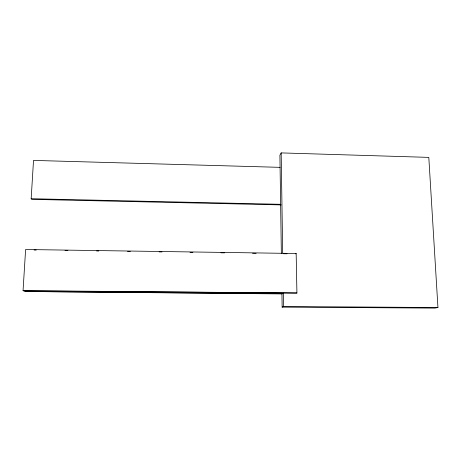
<?xml version="1.0" encoding="UTF-8"?>
<svg xmlns="http://www.w3.org/2000/svg" width="461" height="461" viewBox="0 0 461 461"><rect width="100%" height="100%" fill="white"/><g stroke="black" fill="none" stroke-linecap="round" stroke-linejoin="round"><path stroke-width="0.69" d="M23.05 290.666L25.614 249.505L296.164 253.498L296.924 293.023L23.655 290.943L23.05 290.666L296.924 293.023M281.256 204.909L31.705 199.348L31.164 198.72L33.52 160.411L280.081 167.349M281.948 293.916L24.848 291.479L282.397 293.669L281.948 293.916L282.144 307.118L434.832 308.098L437.95 307.527L428.805 157.385L281.175 152.902L279.902 155.213L281.354 253.492M295.662 253.907L296.164 253.498M282.144 307.118L283.503 306.525L437.95 307.527M34.102 250.058L36.258 250.093M65.001 250.513L67.871 250.559M96.614 250.98L98.769 251.009M127.507 251.435L130.382 251.476M159.12 251.896L161.995 251.942M190.018 252.351L192.894 252.398M220.911 252.807L224.507 252.859M252.53 253.273L256.12 253.325M283.423 253.729L287.024 253.781M31.164 198.72L280.622 204.304M281.175 152.902L282.691 252.997M283.302 293.167L283.503 306.525"/></g></svg>
